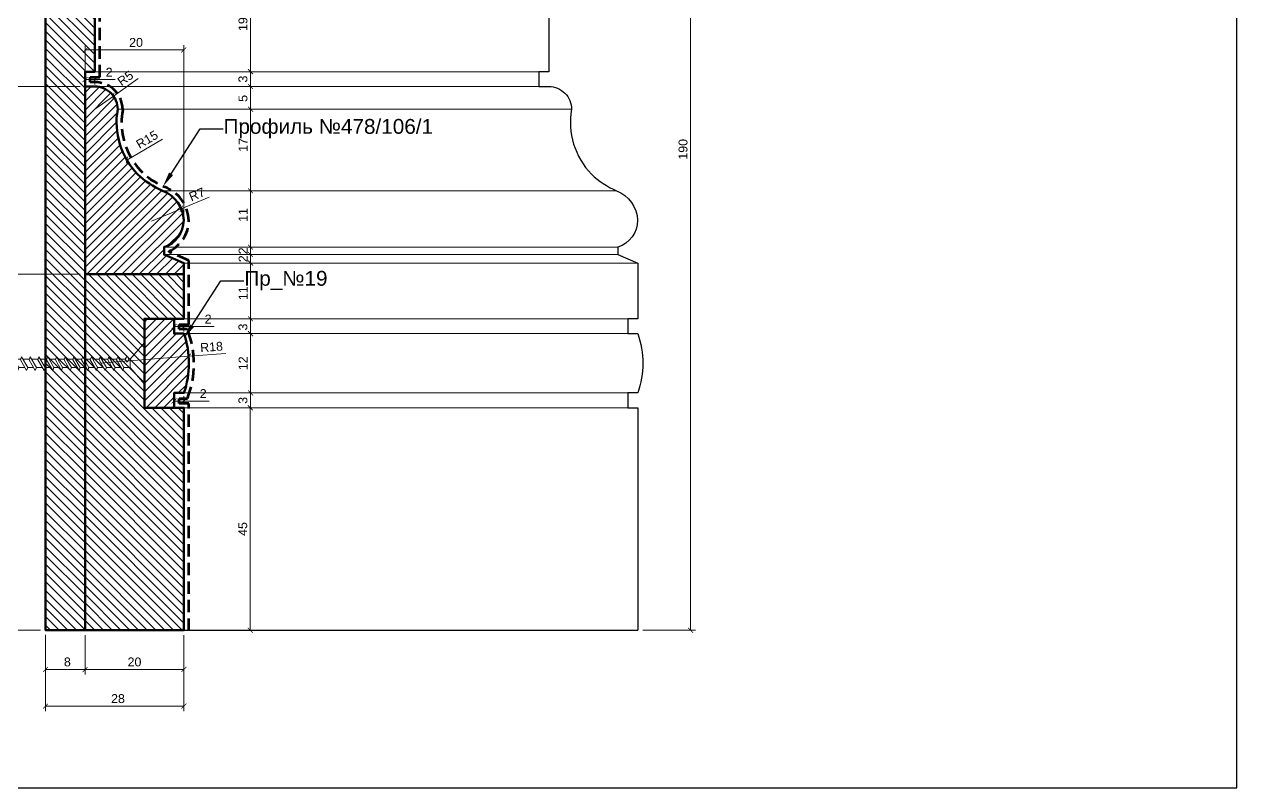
# Model space of a CAD drawing. Header units: inches. Extents: x 267 to 642, y 2785 to 3035.
# Drawn here: x 396.9 to 642.2, y 2785.3 to 2939.8 of the extents above; entities that cross this region are included whole.
import ezdxf
from ezdxf import colors
from ezdxf.entities.mleader import LeaderData, LeaderLine
from ezdxf.math import Vec2, Vec3

# ---------------------------------------------------------------- set-up
doc = ezdxf.new("R2010")
doc.units = ezdxf.units.IN
doc.header["$MEASUREMENT"] = 0
doc.linetypes.add('HIDDEN', pattern=[0.375, 0.25, -0.125])
doc.layers.add('Ferramenta', color=252, linetype='Continuous')
doc.layers.add('размеры в модели', color=7, linetype='Continuous')
doc.layers.add('Outside panel', color=7, linetype='Continuous', lineweight=18, true_color=0x7f5e57)
doc.layers.add('линия 15', color=7, linetype='Continuous', lineweight=15)
doc.layers.add('линия 50', color=1, linetype='Continuous', lineweight=140)
doc.styles.get("Standard").update_dxf_attribs({"font": 'arial.ttf'})
doc.dimstyles.new('M_1', dxfattribs={"dimtxt": 1.8, "dimasz": 1, "dimexe": 1, "dimexo": 1, "dimgap": 0.6, "dimtad": 1, "dimdec": 0, "dimdsep": 46, "dimtxsty": 'Standard', "dimblk": 'ARCHTICK', "dimcen": -5, "dimclrd": 7, "dimclre": 7, "dimclrt": 7, "dimadec": 0, "dimazin": 0, "dimtfac": 1, "dimtdec": 0, "dimtmove": 0, "dimatfit": 3, "dimfxl": 1, "dimtolj": 1, "dimtzin": 0, "dimlwd": 5, "dimlwe": 5, "dimarcsym": 0})

# ---------------------------------------------------------------- blocks, each defined once
blk = doc.blocks.new('_ArchTick')
at = {"color": 0, "linetype": 'ByBlock', "const_width": 0.15}
blk.add_lwpolyline([(-0.5, -0.5), (0.5, 0.5)], dxfattribs=at)
blk = doc.blocks.new('*D50')
at = {"layer": 'Defpoints', "color": 0, "ltscale": 1000, "transparency": 16777216}
for p in [(409.17, 2889.21), (394.46, 2817.21), (401.17, 2817.21)]:
    blk.add_point(p, dxfattribs=at)
at = {"layer": 'линия 15', "color": 7, "lineweight": 5, "ltscale": 1000, "transparency": 16777216}
for p, q in [((408.17, 2889.21), (393.46, 2889.21)), ((394.46, 2889.21), (394.46, 2817.21)), ((400.17, 2817.21), (393.46, 2817.21))]:
    blk.add_line(p, q, dxfattribs=at)
for p, rotation in [((394.46, 2889.21), 90), ((394.46, 2817.21), 270)]:
    blk.add_blockref('_ArchTick', p, dxfattribs=dict(at, rotation=rotation))
at = {"layer": 'линия 15', "color": 7, "ltscale": 1000, "transparency": 16777216, "insert": (392.96, 2853.21), "char_height": 1.8, "attachment_point": 5, "rotation": 90}
blk.add_mtext('\\A1;72', dxfattribs=at)
blk = doc.blocks.new('*D49')
at = {"layer": 'Defpoints', "color": 0, "ltscale": 1000, "transparency": 16777216}
for p in [(409.17, 2927.21), (394.46, 2889.21), (409.17, 2889.21)]:
    blk.add_point(p, dxfattribs=at)
at = {"layer": 'линия 15', "color": 7, "lineweight": 5, "ltscale": 1000, "transparency": 16777216}
for p, q in [((408.17, 2927.21), (393.46, 2927.21)), ((394.46, 2927.21), (394.46, 2889.21)), ((408.17, 2889.21), (393.46, 2889.21))]:
    blk.add_line(p, q, dxfattribs=at)
for p, rotation in [((394.46, 2927.21), 90), ((394.46, 2889.21), 270)]:
    blk.add_blockref('_ArchTick', p, dxfattribs=dict(at, rotation=rotation))
at = {"layer": 'линия 15', "color": 7, "ltscale": 1000, "transparency": 16777216, "insert": (392.94, 2908.05), "char_height": 1.8, "attachment_point": 5, "rotation": 90}
blk.add_mtext('\\A1;38', dxfattribs=at)
blk = doc.blocks.new('*D48')
at = {"layer": 'Defpoints', "color": 0, "ltscale": 1000, "transparency": 16777216}
for p in [(429.13, 2934.6), (409.21, 2927.21), (429.13, 2900.15)]:
    blk.add_point(p, dxfattribs=at)
at = {"layer": 'линия 15', "color": 7, "lineweight": 5, "ltscale": 1000, "transparency": 16777216}
for p, q in [((409.21, 2928.21), (409.21, 2935.6)), ((409.21, 2934.6), (429.13, 2934.6)), ((429.13, 2901.15), (429.13, 2935.6))]:
    blk.add_line(p, q, dxfattribs=at)
at = {"layer": 'линия 15', "color": 7, "lineweight": 5, "ltscale": 1000, "transparency": 16777216, "rotation": 180}
blk.add_blockref('_ArchTick', (409.21, 2934.6), dxfattribs=at)
at = {"layer": 'линия 15', "color": 7, "lineweight": 5, "ltscale": 1000, "transparency": 16777216}
blk.add_blockref('_ArchTick', (429.13, 2934.6), dxfattribs=at)
at = {"layer": 'линия 15', "color": 7, "ltscale": 1000, "transparency": 16777216, "insert": (419.49, 2936.12), "char_height": 1.8, "attachment_point": 5}
blk.add_mtext('\\A1;20', dxfattribs=at)
blk = doc.blocks.new('*D44')
at = {"color": 7, "lineweight": 5, "ltscale": 1000, "transparency": 16777216}
for p, q in [((497.08, 3007.21), (532.68, 3007.21)), ((531.68, 3007.21), (531.68, 2817.21)), ((521.99, 2817.21), (532.68, 2817.21))]:
    blk.add_line(p, q, dxfattribs=at)
at = {"layer": 'Defpoints', "color": 0, "ltscale": 1000, "transparency": 16777216}
for p in [(496.08, 3007.21), (520.99, 2817.21), (531.68, 2817.21)]:
    blk.add_point(p, dxfattribs=at)
at = {"color": 7, "lineweight": 5, "ltscale": 1000, "transparency": 16777216}
for p, rotation in [((531.68, 3007.21), 90), ((531.68, 2817.21), 270)]:
    blk.add_blockref('_ArchTick', p, dxfattribs=dict(at, rotation=rotation))
at = {"color": 7, "ltscale": 1000, "transparency": 16777216, "insert": (530.16, 2914.5), "char_height": 1.8, "attachment_point": 5, "rotation": 90}
blk.add_mtext('\\A1;190', dxfattribs=at)
blk = doc.blocks.new('*D43')
at = {"layer": 'Defpoints', "color": 0, "ltscale": 1000, "transparency": 16777216}
for p in [(428.64, 2902.46), (422.61, 2899.97)]:
    blk.add_point(p, dxfattribs=at)
at = {"layer": 'размеры в модели', "color": 7, "lineweight": 5, "ltscale": 1000, "transparency": 16777216}
for p in [(434.28, 2904.79), (422.61, 2899.97)]:
    blk.add_line(p, (428.64, 2902.46), dxfattribs=at)
at = {"layer": 'размеры в модели', "color": 7, "lineweight": 5, "ltscale": 1000, "transparency": 16777216, "rotation": 202.4298521260893}
blk.add_blockref('_ArchTick', (428.64, 2902.46), dxfattribs=at)
at = {"layer": 'размеры в модели', "color": 7, "ltscale": 1000, "transparency": 16777216, "insert": (431.81, 2905.39), "char_height": 1.8, "attachment_point": 5, "rotation": 22.4299}
blk.add_mtext('\\A1;R7', dxfattribs=at)
blk = doc.blocks.new('*D42')
at = {"layer": 'Defpoints', "color": 0, "ltscale": 1000, "transparency": 16777216}
for p in [(430.64, 2919.98), (417.64, 2912.31)]:
    blk.add_point(p, dxfattribs=at)
at = {"layer": 'размеры в модели', "color": 7, "lineweight": 5, "ltscale": 1000, "transparency": 16777216}
blk.add_line((424.86, 2916.57), (417.64, 2912.31), dxfattribs=at)
at = {"layer": 'размеры в модели', "color": 7, "lineweight": 5, "ltscale": 1000, "transparency": 16777216, "rotation": 210.5349058453475}
blk.add_blockref('_ArchTick', (417.64, 2912.31), dxfattribs=at)
at = {"layer": 'размеры в модели', "color": 7, "ltscale": 1000, "transparency": 16777216, "insert": (421.71, 2916.48), "char_height": 1.8, "attachment_point": 5, "rotation": 30.5349}
blk.add_mtext('\\A1;R15', dxfattribs=at)
blk = doc.blocks.new('*D41')
at = {"layer": 'Defpoints', "color": 0, "ltscale": 1000, "transparency": 16777216}
for p in [(414.91, 2925.28), (411.17, 2922.6)]:
    blk.add_point(p, dxfattribs=at)
at = {"layer": 'размеры в модели', "color": 7, "lineweight": 5, "ltscale": 1000, "transparency": 16777216}
for p in [(419.89, 2928.84), (411.17, 2922.6)]:
    blk.add_line(p, (414.91, 2925.28), dxfattribs=at)
at = {"layer": 'размеры в модели', "color": 7, "lineweight": 5, "ltscale": 1000, "transparency": 16777216, "rotation": 215.5927255870032}
blk.add_blockref('_ArchTick', (414.91, 2925.28), dxfattribs=at)
at = {"layer": 'размеры в модели', "color": 7, "ltscale": 1000, "transparency": 16777216, "insert": (417.33, 2928.88), "char_height": 1.8, "attachment_point": 5, "rotation": 35.5927}
blk.add_mtext('\\A1;R5', dxfattribs=at)
blk = doc.blocks.new('*D34')
at = {"layer": 'Defpoints', "color": 0, "ltscale": 1000, "transparency": 16777216}
for p in [(409.17, 2817.21), (429.18, 2817.21), (429.18, 2809.26)]:
    blk.add_point(p, dxfattribs=at)
at = {"layer": 'размеры в модели', "color": 7, "lineweight": 5, "ltscale": 1000, "transparency": 16777216}
for p, q in [((409.17, 2816.21), (409.17, 2808.26)), ((429.18, 2816.21), (429.18, 2808.26)), ((409.17, 2809.26), (429.18, 2809.26))]:
    blk.add_line(p, q, dxfattribs=at)
at = {"layer": 'размеры в модели', "color": 7, "lineweight": 5, "ltscale": 1000, "transparency": 16777216, "rotation": 180}
blk.add_blockref('_ArchTick', (409.17, 2809.26), dxfattribs=at)
at = {"layer": 'размеры в модели', "color": 7, "lineweight": 5, "ltscale": 1000, "transparency": 16777216}
blk.add_blockref('_ArchTick', (429.18, 2809.26), dxfattribs=at)
at = {"layer": 'размеры в модели', "color": 7, "ltscale": 1000, "transparency": 16777216, "insert": (419.17, 2810.78), "char_height": 1.8, "attachment_point": 5}
blk.add_mtext('\\A1;20', dxfattribs=at)
blk = doc.blocks.new('*D33')
at = {"layer": 'Defpoints', "color": 0, "ltscale": 1000, "transparency": 16777216}
for p in [(401.17, 2817.21), (409.17, 2817.21), (409.17, 2809.26)]:
    blk.add_point(p, dxfattribs=at)
at = {"layer": 'размеры в модели', "color": 7, "lineweight": 5, "ltscale": 1000, "transparency": 16777216}
for p, q in [((401.17, 2816.21), (401.17, 2808.26)), ((409.17, 2816.21), (409.17, 2808.26)), ((401.17, 2809.26), (409.17, 2809.26))]:
    blk.add_line(p, q, dxfattribs=at)
at = {"layer": 'размеры в модели', "color": 7, "lineweight": 5, "ltscale": 1000, "transparency": 16777216, "rotation": 180}
blk.add_blockref('_ArchTick', (401.17, 2809.26), dxfattribs=at)
at = {"layer": 'размеры в модели', "color": 7, "lineweight": 5, "ltscale": 1000, "transparency": 16777216}
blk.add_blockref('_ArchTick', (409.17, 2809.26), dxfattribs=at)
at = {"layer": 'размеры в модели', "color": 7, "ltscale": 1000, "transparency": 16777216, "insert": (405.59, 2810.78), "char_height": 1.8, "attachment_point": 5}
blk.add_mtext('\\A1;8', dxfattribs=at)
blk = doc.blocks.new('*D32')
at = {"layer": 'Defpoints', "color": 0, "ltscale": 1000, "transparency": 16777216}
for p in [(401.17, 2817.29), (429.17, 2817.21), (429.17, 2801.85)]:
    blk.add_point(p, dxfattribs=at)
at = {"layer": 'размеры в модели', "color": 7, "lineweight": 5, "ltscale": 1000, "transparency": 16777216}
for p, q in [((401.17, 2816.29), (401.17, 2800.85)), ((429.17, 2816.21), (429.17, 2800.85)), ((401.17, 2801.85), (429.17, 2801.85))]:
    blk.add_line(p, q, dxfattribs=at)
at = {"layer": 'размеры в модели', "color": 7, "lineweight": 5, "ltscale": 1000, "transparency": 16777216, "rotation": 180}
blk.add_blockref('_ArchTick', (401.17, 2801.85), dxfattribs=at)
at = {"layer": 'размеры в модели', "color": 7, "lineweight": 5, "ltscale": 1000, "transparency": 16777216}
blk.add_blockref('_ArchTick', (429.17, 2801.85), dxfattribs=at)
at = {"layer": 'размеры в модели', "color": 7, "ltscale": 1000, "transparency": 16777216, "insert": (415.83, 2803.36), "char_height": 1.8, "attachment_point": 5}
blk.add_mtext('\\A1;28', dxfattribs=at)
blk = doc.blocks.new('*D31')
at = {"layer": 'Defpoints', "color": 0, "ltscale": 1000, "transparency": 16777216}
for p in [(429.18, 2862.21), (429.18, 2817.21), (442.59, 2817.21)]:
    blk.add_point(p, dxfattribs=at)
at = {"layer": 'размеры в модели', "color": 7, "lineweight": 5, "ltscale": 1000, "transparency": 16777216}
for p, q in [((430.18, 2862.21), (443.59, 2862.21)), ((442.59, 2862.21), (442.59, 2817.21)), ((430.18, 2817.21), (443.59, 2817.21))]:
    blk.add_line(p, q, dxfattribs=at)
for p, rotation in [((442.59, 2862.21), 90), ((442.59, 2817.21), 270)]:
    blk.add_blockref('_ArchTick', p, dxfattribs=dict(at, rotation=rotation))
at = {"layer": 'размеры в модели', "color": 7, "ltscale": 1000, "transparency": 16777216, "insert": (441.08, 2837.68), "char_height": 1.8, "attachment_point": 5, "rotation": 90}
blk.add_mtext('\\A1;45', dxfattribs=at)
blk = doc.blocks.new('*D30')
at = {"layer": 'Defpoints', "color": 0, "ltscale": 1000, "transparency": 16777216}
for p in [(429.16, 2865.21), (429.18, 2862.21), (442.64, 2862.21)]:
    blk.add_point(p, dxfattribs=at)
at = {"layer": 'размеры в модели', "color": 7, "lineweight": 5, "ltscale": 1000, "transparency": 16777216}
for p, q in [((430.16, 2865.21), (443.64, 2865.21)), ((442.64, 2865.21), (442.64, 2862.21)), ((430.18, 2862.21), (443.64, 2862.21))]:
    blk.add_line(p, q, dxfattribs=at)
for p, rotation in [((442.64, 2865.21), 90), ((442.64, 2862.21), 270)]:
    blk.add_blockref('_ArchTick', p, dxfattribs=dict(at, rotation=rotation))
at = {"layer": 'размеры в модели', "color": 7, "ltscale": 1000, "transparency": 16777216, "insert": (441.12, 2863.71), "char_height": 1.8, "attachment_point": 5, "rotation": 90}
blk.add_mtext('\\A1;3', dxfattribs=at)
blk = doc.blocks.new('*D29')
at = {"layer": 'Defpoints', "color": 0, "ltscale": 1000, "transparency": 16777216}
for p in [(429.16, 2877.21), (429.16, 2865.21), (442.64, 2865.21)]:
    blk.add_point(p, dxfattribs=at)
at = {"layer": 'размеры в модели', "color": 7, "lineweight": 5, "ltscale": 1000, "transparency": 16777216}
for p, q in [((430.16, 2877.21), (443.64, 2877.21)), ((442.64, 2877.21), (442.64, 2865.21)), ((430.16, 2865.21), (443.64, 2865.21))]:
    blk.add_line(p, q, dxfattribs=at)
for p, rotation in [((442.64, 2877.21), 90), ((442.64, 2865.21), 270)]:
    blk.add_blockref('_ArchTick', p, dxfattribs=dict(at, rotation=rotation))
at = {"layer": 'размеры в модели', "color": 7, "ltscale": 1000, "transparency": 16777216, "insert": (441.14, 2871.21), "char_height": 1.8, "attachment_point": 5, "rotation": 90}
blk.add_mtext('\\A1;12', dxfattribs=at)
blk = doc.blocks.new('*D28')
at = {"layer": 'Defpoints', "color": 0, "ltscale": 1000, "transparency": 16777216}
for p in [(429.16, 2880.21), (429.16, 2877.21), (442.64, 2877.21)]:
    blk.add_point(p, dxfattribs=at)
at = {"layer": 'размеры в модели', "color": 7, "lineweight": 5, "ltscale": 1000, "transparency": 16777216}
for p, q in [((430.16, 2880.21), (443.64, 2880.21)), ((442.64, 2880.21), (442.64, 2877.21)), ((430.16, 2877.21), (443.64, 2877.21))]:
    blk.add_line(p, q, dxfattribs=at)
for p, rotation in [((442.64, 2880.21), 90), ((442.64, 2877.21), 270)]:
    blk.add_blockref('_ArchTick', p, dxfattribs=dict(at, rotation=rotation))
at = {"layer": 'размеры в модели', "color": 7, "ltscale": 1000, "transparency": 16777216, "insert": (441.12, 2878.54), "char_height": 1.8, "attachment_point": 5, "rotation": 90}
blk.add_mtext('\\A1;3', dxfattribs=at)
blk = doc.blocks.new('*D27')
at = {"layer": 'Defpoints', "color": 0, "ltscale": 1000, "transparency": 16777216}
for p in [(411.95, 2871.26), (430.14, 2872.64)]:
    blk.add_point(p, dxfattribs=at)
at = {"layer": 'размеры в модели', "color": 7, "lineweight": 5, "ltscale": 1000, "transparency": 16777216}
for p in [(437.62, 2873.21), (411.95, 2871.26)]:
    blk.add_line(p, (430.14, 2872.64), dxfattribs=at)
at = {"layer": 'размеры в модели', "color": 7, "lineweight": 5, "ltscale": 1000, "transparency": 16777216, "rotation": 184.3472440717454}
blk.add_blockref('_ArchTick', (430.14, 2872.64), dxfattribs=at)
at = {"layer": 'размеры в модели', "color": 7, "ltscale": 1000, "transparency": 16777216, "insert": (434.76, 2874.52), "char_height": 1.8, "attachment_point": 5, "rotation": 4.3472}
blk.add_mtext('\\A1;R18', dxfattribs=at)
blk = doc.blocks.new('*D26')
at = {"layer": 'Defpoints', "color": 0, "ltscale": 1000, "transparency": 16777216}
for p in [(429.18, 2863.58), (427.18, 2862.26), (429.18, 2862.26)]:
    blk.add_point(p, dxfattribs=at)
at = {"layer": 'размеры в модели', "color": 7, "lineweight": 5, "ltscale": 1000, "transparency": 16777216}
for p, q in [((427.18, 2863.26), (427.18, 2864.58)), ((427.18, 2863.58), (429.18, 2863.58)), ((429.18, 2863.26), (429.18, 2864.58)), ((429.18, 2863.58), (434.27, 2863.58))]:
    blk.add_line(p, q, dxfattribs=at)
at = {"layer": 'размеры в модели', "color": 7, "lineweight": 5, "ltscale": 1000, "transparency": 16777216, "rotation": 180}
blk.add_blockref('_ArchTick', (427.18, 2863.58), dxfattribs=at)
at = {"layer": 'размеры в модели', "color": 7, "lineweight": 5, "ltscale": 1000, "transparency": 16777216}
blk.add_blockref('_ArchTick', (429.18, 2863.58), dxfattribs=at)
at = {"layer": 'размеры в модели', "color": 7, "ltscale": 1000, "transparency": 16777216, "insert": (433.07, 2865.08), "char_height": 1.8, "attachment_point": 5}
blk.add_mtext('\\A1;2', dxfattribs=at)
blk = doc.blocks.new('*D25')
at = {"layer": 'Defpoints', "color": 0, "ltscale": 1000, "transparency": 16777216}
for p in [(427.18, 2880.26), (429.18, 2880.26), (429.18, 2878.65)]:
    blk.add_point(p, dxfattribs=at)
at = {"layer": 'размеры в модели', "color": 7, "lineweight": 5, "ltscale": 1000, "transparency": 16777216}
for p, q in [((427.18, 2879.26), (427.18, 2877.65)), ((427.18, 2878.65), (429.18, 2878.65)), ((429.18, 2879.26), (429.18, 2877.65)), ((429.18, 2878.65), (435.27, 2878.65))]:
    blk.add_line(p, q, dxfattribs=at)
at = {"layer": 'размеры в модели', "color": 7, "lineweight": 5, "ltscale": 1000, "transparency": 16777216, "rotation": 180}
blk.add_blockref('_ArchTick', (427.18, 2878.65), dxfattribs=at)
at = {"layer": 'размеры в модели', "color": 7, "lineweight": 5, "ltscale": 1000, "transparency": 16777216}
blk.add_blockref('_ArchTick', (429.18, 2878.65), dxfattribs=at)
at = {"layer": 'размеры в модели', "color": 7, "ltscale": 1000, "transparency": 16777216, "insert": (434.07, 2880.16), "char_height": 1.8, "attachment_point": 5}
blk.add_mtext('\\A1;2', dxfattribs=at)
blk = doc.blocks.new('*D24')
at = {"layer": 'Defpoints', "color": 0, "ltscale": 1000, "transparency": 16777216}
for p in [(429.17, 2891.5), (429.17, 2880.21), (442.64, 2880.21)]:
    blk.add_point(p, dxfattribs=at)
at = {"layer": 'размеры в модели', "color": 7, "lineweight": 5, "ltscale": 1000, "transparency": 16777216}
for p, q in [((430.17, 2891.5), (443.64, 2891.5)), ((442.64, 2891.5), (442.64, 2880.21)), ((430.17, 2880.21), (443.64, 2880.21))]:
    blk.add_line(p, q, dxfattribs=at)
for p, rotation in [((442.64, 2891.5), 90), ((442.64, 2880.21), 270)]:
    blk.add_blockref('_ArchTick', p, dxfattribs=dict(at, rotation=rotation))
at = {"layer": 'размеры в модели', "color": 7, "ltscale": 1000, "transparency": 16777216, "insert": (441.14, 2885.4), "char_height": 1.8, "attachment_point": 5, "rotation": 90}
blk.add_mtext('\\A1;11', dxfattribs=at)
blk = doc.blocks.new('*D23')
at = {"layer": 'Defpoints', "color": 0, "ltscale": 1000, "transparency": 16777216}
for p in [(425.17, 2893.21), (429.17, 2891.5), (442.64, 2891.5)]:
    blk.add_point(p, dxfattribs=at)
at = {"layer": 'размеры в модели', "color": 7, "lineweight": 5, "ltscale": 1000, "transparency": 16777216}
for p, q in [((426.17, 2893.21), (443.64, 2893.21)), ((442.64, 2893.21), (442.64, 2891.5)), ((430.17, 2891.5), (443.64, 2891.5))]:
    blk.add_line(p, q, dxfattribs=at)
for p, rotation in [((442.64, 2893.21), 90), ((442.64, 2891.5), 270)]:
    blk.add_blockref('_ArchTick', p, dxfattribs=dict(at, rotation=rotation))
at = {"layer": 'размеры в модели', "color": 7, "ltscale": 1000, "transparency": 16777216, "insert": (441.14, 2892.36), "char_height": 1.8, "attachment_point": 5, "rotation": 90}
blk.add_mtext('\\A1;2', dxfattribs=at)
blk = doc.blocks.new('*D22')
at = {"layer": 'Defpoints', "color": 0, "ltscale": 1000, "transparency": 16777216}
for p in [(425.17, 2894.71), (425.17, 2893.21), (442.64, 2893.21)]:
    blk.add_point(p, dxfattribs=at)
at = {"layer": 'размеры в модели', "color": 7, "lineweight": 5, "ltscale": 1000, "transparency": 16777216}
for p, q in [((426.17, 2894.71), (443.64, 2894.71)), ((426.17, 2893.21), (443.64, 2893.21)), ((442.64, 2894.71), (442.64, 2893.21))]:
    blk.add_line(p, q, dxfattribs=at)
for p, rotation in [((442.64, 2894.71), 90), ((442.64, 2893.21), 270)]:
    blk.add_blockref('_ArchTick', p, dxfattribs=dict(at, rotation=rotation))
at = {"layer": 'размеры в модели', "color": 7, "ltscale": 1000, "transparency": 16777216, "insert": (441.14, 2893.96), "char_height": 1.8, "attachment_point": 5, "rotation": 90}
blk.add_mtext('\\A1;2', dxfattribs=at)
blk = doc.blocks.new('*D21')
at = {"layer": 'Defpoints', "color": 0, "ltscale": 1000, "transparency": 16777216}
for p in [(424.86, 2906.09), (425.17, 2894.71), (442.64, 2894.71)]:
    blk.add_point(p, dxfattribs=at)
at = {"layer": 'размеры в модели', "color": 7, "lineweight": 5, "ltscale": 1000, "transparency": 16777216}
for p, q in [((425.86, 2906.09), (443.64, 2906.09)), ((442.64, 2906.09), (442.64, 2894.71)), ((426.17, 2894.71), (443.64, 2894.71))]:
    blk.add_line(p, q, dxfattribs=at)
for p, rotation in [((442.64, 2906.09), 90), ((442.64, 2894.71), 270)]:
    blk.add_blockref('_ArchTick', p, dxfattribs=dict(at, rotation=rotation))
at = {"layer": 'размеры в модели', "color": 7, "ltscale": 1000, "transparency": 16777216, "insert": (441.14, 2901.21), "char_height": 1.8, "attachment_point": 5, "rotation": 90}
blk.add_mtext('\\A1;11', dxfattribs=at)
blk = doc.blocks.new('*D20')
at = {"layer": 'Defpoints', "color": 0, "ltscale": 1000, "transparency": 16777216}
for p in [(415.77, 2922.6), (442.64, 2922.6), (424.86, 2906.09)]:
    blk.add_point(p, dxfattribs=at)
at = {"layer": 'размеры в модели', "color": 7, "lineweight": 5, "ltscale": 1000, "transparency": 16777216}
for p, q in [((416.77, 2922.6), (443.64, 2922.6)), ((442.64, 2906.09), (442.64, 2922.6)), ((425.86, 2906.09), (443.64, 2906.09))]:
    blk.add_line(p, q, dxfattribs=at)
for p, rotation in [((442.64, 2922.6), 90), ((442.64, 2906.09), 270)]:
    blk.add_blockref('_ArchTick', p, dxfattribs=dict(at, rotation=rotation))
at = {"layer": 'размеры в модели', "color": 7, "ltscale": 1000, "transparency": 16777216, "insert": (441.14, 2915.39), "char_height": 1.8, "attachment_point": 5, "rotation": 90}
blk.add_mtext('\\A1;17', dxfattribs=at)
blk = doc.blocks.new('*D19')
at = {"layer": 'Defpoints', "color": 0, "ltscale": 1000, "transparency": 16777216}
for p in [(409.21, 2927.21), (415.77, 2922.6), (442.64, 2922.6)]:
    blk.add_point(p, dxfattribs=at)
at = {"layer": 'размеры в модели', "color": 7, "lineweight": 5, "ltscale": 1000, "transparency": 16777216}
for p, q in [((410.21, 2927.21), (443.64, 2927.21)), ((442.64, 2927.21), (442.64, 2922.6)), ((416.77, 2922.6), (443.64, 2922.6))]:
    blk.add_line(p, q, dxfattribs=at)
for p, rotation in [((442.64, 2927.21), 90), ((442.64, 2922.6), 270)]:
    blk.add_blockref('_ArchTick', p, dxfattribs=dict(at, rotation=rotation))
at = {"layer": 'размеры в модели', "color": 7, "ltscale": 1000, "transparency": 16777216, "insert": (441.13, 2924.81), "char_height": 1.8, "attachment_point": 5, "rotation": 90}
blk.add_mtext('\\A1;5', dxfattribs=at)
blk = doc.blocks.new('*D18')
at = {"layer": 'Defpoints', "color": 0, "ltscale": 1000, "transparency": 16777216}
for p in [(411.17, 2930.21), (409.17, 2927.21), (442.64, 2927.21)]:
    blk.add_point(p, dxfattribs=at)
at = {"layer": 'размеры в модели', "color": 7, "lineweight": 5, "ltscale": 1000, "transparency": 16777216}
for p, q in [((412.17, 2930.21), (443.64, 2930.21)), ((442.64, 2930.21), (442.64, 2927.21)), ((410.17, 2927.21), (443.64, 2927.21))]:
    blk.add_line(p, q, dxfattribs=at)
for p, rotation in [((442.64, 2930.21), 90), ((442.64, 2927.21), 270)]:
    blk.add_blockref('_ArchTick', p, dxfattribs=dict(at, rotation=rotation))
at = {"layer": 'размеры в модели', "color": 7, "ltscale": 1000, "transparency": 16777216, "insert": (441.12, 2928.71), "char_height": 1.8, "attachment_point": 5, "rotation": 90}
blk.add_mtext('\\A1;3', dxfattribs=at)
blk = doc.blocks.new('*D17')
at = {"layer": 'Defpoints', "color": 0, "ltscale": 1000, "transparency": 16777216}
for p in [(411.17, 2948.85), (411.17, 2930.21), (442.64, 2930.21)]:
    blk.add_point(p, dxfattribs=at)
at = {"layer": 'размеры в модели', "color": 7, "lineweight": 5, "ltscale": 1000, "transparency": 16777216}
for p, q in [((412.17, 2948.85), (443.64, 2948.85)), ((442.64, 2948.85), (442.64, 2930.21)), ((412.17, 2930.21), (443.64, 2930.21))]:
    blk.add_line(p, q, dxfattribs=at)
for p, rotation in [((442.64, 2948.85), 90), ((442.64, 2930.21), 270)]:
    blk.add_blockref('_ArchTick', p, dxfattribs=dict(at, rotation=rotation))
at = {"layer": 'размеры в модели', "color": 7, "ltscale": 1000, "transparency": 16777216, "insert": (441.13, 2939.83), "char_height": 1.8, "attachment_point": 5, "rotation": 90}
blk.add_mtext('\\A1;19', dxfattribs=at)
blk = doc.blocks.new('*D16')
at = {"layer": 'Defpoints', "color": 0, "ltscale": 1000, "transparency": 16777216}
for p in [(409.17, 2930.21), (411.17, 2930.21), (411.17, 2928.6)]:
    blk.add_point(p, dxfattribs=at)
at = {"layer": 'размеры в модели', "color": 7, "lineweight": 5, "ltscale": 1000, "transparency": 16777216}
for p, q in [((409.17, 2929.21), (409.17, 2927.6)), ((411.17, 2929.21), (411.17, 2927.6)), ((409.17, 2928.6), (411.17, 2928.6)), ((411.17, 2928.6), (415.23, 2928.6))]:
    blk.add_line(p, q, dxfattribs=at)
at = {"layer": 'размеры в модели', "color": 7, "lineweight": 5, "ltscale": 1000, "transparency": 16777216, "rotation": 180}
blk.add_blockref('_ArchTick', (409.17, 2928.6), dxfattribs=at)
at = {"layer": 'размеры в модели', "color": 7, "lineweight": 5, "ltscale": 1000, "transparency": 16777216}
blk.add_blockref('_ArchTick', (411.17, 2928.6), dxfattribs=at)
at = {"layer": 'размеры в модели', "color": 7, "ltscale": 1000, "transparency": 16777216, "insert": (414.04, 2930.1), "char_height": 1.8, "attachment_point": 5}
blk.add_mtext('\\A1;2', dxfattribs=at)
blk = doc.blocks.new('*D3')
at = {"layer": 'Defpoints', "color": 0, "ltscale": 1000, "transparency": 16777216}
for p in [(401.17, 3007.21), (389.12, 2817.21), (401.17, 2817.21)]:
    blk.add_point(p, dxfattribs=at)
at = {"layer": 'размеры в модели', "color": 7, "lineweight": 5, "ltscale": 1000, "transparency": 16777216}
for p, q in [((400.17, 3007.21), (388.12, 3007.21)), ((389.12, 3007.21), (389.12, 2817.21)), ((400.17, 2817.21), (388.12, 2817.21))]:
    blk.add_line(p, q, dxfattribs=at)
for p, rotation in [((389.12, 3007.21), 90), ((389.12, 2817.21), 270)]:
    blk.add_blockref('_ArchTick', p, dxfattribs=dict(at, rotation=rotation))
at = {"layer": 'размеры в модели', "color": 7, "ltscale": 1000, "transparency": 16777216, "insert": (387.6, 2914.58), "char_height": 1.8, "attachment_point": 5, "rotation": 90}
blk.add_mtext('\\A1;190', dxfattribs=at)
blk = doc.blocks.new('A$C62A60D15')
at = {"layer": 'Ferramenta', "color": 7, "lineweight": 5, "ltscale": 0.005}
for p, q in [((0, 0.696), (0.473, 0.139)), ((0, -0.696), (0, 0.696)), ((0.473, 0.139), (0.686, 0.139)), ((0.473, -0.139), (0.473, 0.139)), ((0.723, 0.241), (0.686, 0.139)), ((0.723, 0.241), (0.686, 0.139)), ((0.892, -0.219), (0.686, 0.139)), ((0.93, -0.117), (0.723, 0.241)), ((0.782, 0.139), (0.978, 0.139)), ((1.016, 0.24), (0.978, 0.139)), ((1.016, 0.24), (0.978, 0.139)), ((1.184, -0.219), (0.978, 0.139)), ((1.222, -0.117), (1.016, 0.24)), ((1.074, 0.138), (1.27, 0.138)), ((1.308, 0.24), (1.27, 0.138)), ((1.476, -0.219), (1.27, 0.138)), ((1.308, 0.24), (1.279, 0.163)), ((1.514, -0.118), (1.308, 0.24)), ((1.367, 0.138), (1.562, 0.138)), ((1.6, 0.24), (1.562, 0.138)), ((1.6, 0.24), (1.562, 0.138)), ((1.769, -0.22), (1.562, 0.138)), ((1.806, -0.118), (1.6, 0.24)), ((1.659, 0.138), (1.855, 0.138)), ((1.892, 0.24), (1.855, 0.138)), ((1.892, 0.24), (1.855, 0.138)), ((2.061, -0.22), (1.855, 0.138)), ((2.098, -0.118), (1.892, 0.24)), ((1.951, 0.138), (2.147, 0.138)), ((2.184, 0.24), (2.147, 0.138)), ((2.184, 0.24), (2.147, 0.138)), ((2.353, -0.22), (2.147, 0.138)), ((2.391, -0.118), (2.184, 0.24)), ((2.243, 0.138), (2.439, 0.138)), ((2.477, 0.239), (2.439, 0.138)), ((2.477, 0.239), (2.439, 0.138)), ((2.645, -0.22), (2.439, 0.138)), ((2.683, -0.118), (2.477, 0.239)), ((2.535, 0.138), (2.731, 0.137)), ((2.769, 0.239), (2.731, 0.137)), ((2.769, 0.239), (2.731, 0.137)), ((2.937, -0.22), (2.731, 0.137)), ((2.975, -0.119), (2.769, 0.239)), ((2.827, 0.137), (3.023, 0.137)), ((3.061, 0.239), (3.023, 0.137)), ((3.061, 0.239), (3.023, 0.137)), ((3.23, -0.221), (3.023, 0.137)), ((3.267, -0.119), (3.061, 0.239)), ((3.12, 0.137), (3.315, 0.137)), ((3.353, 0.239), (3.315, 0.137)), ((3.353, 0.239), (3.315, 0.137)), ((3.522, -0.221), (3.315, 0.137)), ((3.559, -0.119), (3.353, 0.239)), ((3.412, 0.137), (3.608, 0.137)), ((3.645, 0.239), (3.608, 0.137)), ((3.645, 0.239), (3.608, 0.137)), ((3.814, -0.221), (3.608, 0.137)), ((3.852, -0.119), (3.645, 0.239)), ((3.704, 0.137), (3.9, 0.137)), ((3.937, 0.238), (3.9, 0.137)), ((3.937, 0.238), (3.9, 0.137)), ((4.106, -0.221), (3.9, 0.137)), ((4.144, -0.119), (3.937, 0.238)), ((3.996, 0.137), (4.192, 0.136)), ((4.23, 0.238), (4.192, 0.136)), ((4.23, 0.238), (4.192, 0.136)), ((4.398, -0.221), (4.192, 0.136)), ((4.436, -0.119), (4.23, 0.238)), ((4.288, 0.136), (4.485, 0.136)), ((4.523, 0.238), (4.485, 0.136)), ((4.523, 0.238), (4.485, 0.136)), ((4.692, -0.222), (4.485, 0.136)), ((4.729, -0.12), (4.523, 0.238)), ((4.582, 0.136), (4.777, 0.136)), ((4.582, 0.136), (4.777, 0.136)), ((4.815, 0.238), (4.777, 0.136)), ((4.815, 0.238), (4.777, 0.136)), ((4.984, -0.222), (4.777, 0.136)), ((5.021, -0.12), (4.815, 0.238)), ((4.874, 0.136), (5.07, 0.136)), ((4.874, 0.136), (5.07, 0.136)), ((5.107, 0.238), (5.07, 0.136)), ((5.107, 0.238), (5.07, 0.136)), ((5.276, -0.222), (5.07, 0.136)), ((5.314, -0.12), (5.107, 0.238)), ((5.166, 0.136), (5.362, 0.136)), ((5.166, 0.136), (5.362, 0.136)), ((5.4, 0.238), (5.362, 0.136)), ((5.4, 0.238), (5.362, 0.136)), ((5.568, -0.222), (5.362, 0.136)), ((5.606, -0.12), (5.4, 0.238)), ((5.458, 0.136), (5.654, 0.136)), ((5.458, 0.136), (5.654, 0.136)), ((5.692, 0.237), (5.654, 0.136)), ((5.692, 0.237), (5.654, 0.136)), ((5.86, -0.222), (5.654, 0.136)), ((5.898, -0.12), (5.692, 0.237)), ((5.75, 0.135), (5.946, 0.135)), ((5.75, 0.135), (5.946, 0.135)), ((5.984, 0.237), (5.946, 0.135)), ((5.984, 0.237), (5.946, 0.135)), ((6.152, -0.222), (5.946, 0.135)), ((6.19, -0.121), (5.984, 0.237)), ((6.043, 0.135), (6.238, 0.135)), ((6.043, 0.135), (6.238, 0.135)), ((6.238, 0.135), (6.372, 0.135)), ((6.789, -0.004), (6.372, 0.135)), ((0, -0.696), (0.473, -0.139)), ((0.473, -0.139), (0.519, -0.139)), ((0.642, -0.14), (0.846, -0.14)), ((0.93, -0.117), (0.892, -0.219)), ((0.921, -0.14), (1.138, -0.14)), ((1.222, -0.117), (1.184, -0.219)), ((1.214, -0.14), (1.431, -0.14)), ((1.514, -0.118), (1.476, -0.219)), ((1.506, -0.14), (1.723, -0.14)), ((1.806, -0.118), (1.769, -0.22)), ((1.798, -0.14), (2.015, -0.14)), ((2.098, -0.118), (2.061, -0.22)), ((2.09, -0.14), (2.307, -0.141)), ((2.391, -0.118), (2.353, -0.22)), ((2.382, -0.141), (2.599, -0.141)), ((2.683, -0.118), (2.645, -0.22)), ((2.675, -0.141), (2.892, -0.141)), ((2.975, -0.119), (2.937, -0.22)), ((2.967, -0.141), (3.184, -0.141)), ((3.267, -0.119), (3.23, -0.221)), ((3.259, -0.141), (3.476, -0.141)), ((3.559, -0.119), (3.522, -0.221)), ((3.551, -0.141), (3.768, -0.142)), ((3.852, -0.119), (3.814, -0.221)), ((3.843, -0.142), (4.06, -0.142)), ((4.144, -0.119), (4.106, -0.221)), ((4.135, -0.142), (4.352, -0.142)), ((4.436, -0.119), (4.398, -0.221)), ((4.428, -0.142), (4.646, -0.142)), ((4.429, -0.142), (4.646, -0.142)), ((4.729, -0.12), (4.692, -0.222)), ((4.721, -0.142), (4.938, -0.142)), ((4.721, -0.142), (4.938, -0.142)), ((5.021, -0.12), (4.984, -0.222)), ((5.013, -0.142), (5.23, -0.142)), ((5.013, -0.142), (5.23, -0.142)), ((5.314, -0.12), (5.276, -0.222)), ((5.305, -0.142), (5.522, -0.143)), ((5.305, -0.142), (5.522, -0.143)), ((5.606, -0.12), (5.568, -0.222)), ((5.597, -0.143), (5.815, -0.143)), ((5.597, -0.143), (5.815, -0.143)), ((5.898, -0.12), (5.86, -0.222)), ((5.89, -0.143), (6.107, -0.143)), ((5.89, -0.143), (6.107, -0.143)), ((6.19, -0.121), (6.152, -0.222)), ((6.182, -0.143), (6.372, -0.143)), ((6.372, -0.143), (6.789, -0.004))]:
    blk.add_line(p, q, dxfattribs=at)
blk.add_lwpolyline([(0.58, -0.243), (0.642, -0.14), (0.58, -0.036), (0.519, -0.139)], close=True, dxfattribs=at)
for p in [(0.686, 0.139), (0.978, 0.139), (1.27, 0.138), (1.562, 0.138), (1.855, 0.138), (2.147, 0.138), (2.439, 0.138), (2.731, 0.137), (3.023, 0.137), (3.315, 0.137), (3.608, 0.137), (3.9, 0.137), (4.192, 0.136), (4.485, 0.136), (4.777, 0.136), (5.07, 0.136), (5.362, 0.136), (5.654, 0.136), (5.946, 0.135)]:
    blk.add_point(p, dxfattribs=at)

msp = doc.modelspace()

# ---------------------------------------------------------------- hatches: boundary and pattern name
at = {"layer": 'Outside panel', "ltscale": 1000}
h = msp.add_hatch(dxfattribs=at)
h.set_pattern_fill('ANSI31', color=5, scale=10, angle=90)
h.set_pattern_definition([(135, (-309846.9303, 94962.7467), (-0.8838834765, -0.8838834765), [])])
edge = h.paths.add_edge_path()
edge.add_arc((411.17, 3002.21), 5, 180, 270, ccw=False)
edge.add_line((406.17, 3002.21), (406.17, 3005.21))
edge.add_arc((404.17, 3005.21), 2, 0, 90)
edge.add_line((404.17, 3007.21), (401.17, 3007.21))
edge.add_line((401.17, 3007.21), (401.17, 2817.21))
edge.add_line((401.17, 2817.21), (409.17, 2817.21))
edge.add_line((409.17, 2817.21), (409.17, 2930.21))
edge.add_line((409.17, 2930.21), (411.17, 2930.21))
edge.add_line((411.17, 2930.21), (411.17, 2997.21))
h = msp.add_hatch(dxfattribs=at)
h.set_pattern_fill('ANSI31', color=256, scale=10)
h.set_pattern_definition([(45, (-309591.6441, 94957.8075), (-0.8838834765, 0.8838834765), [])])
h.paths.add_polyline_path([(415.77, 2922.6, 0.414214), (411.17, 2927.21), (409.17, 2927.21), (409.17, 2889.21), (429.17, 2889.21), (429.17, 2891.5), (425.17, 2893.21), (425.17, 2894.71, 0.321124), (429.13, 2900.15, 0.306901), (424.86, 2906.09, -0.086659), (419.8, 2909.47, -0.24061)])
h = msp.add_hatch(dxfattribs=at)
h.set_pattern_fill('ANSI31', color=5, scale=10, angle=90)
h.set_pattern_definition([(135, (-310059.0248, 93737.7927), (-0.8838834765, -0.8838834765), [])])
h.paths.add_polyline_path([(421.17, 2880.21), (429.17, 2880.21), (429.17, 2889.21), (409.17, 2889.21), (409.17, 2817.24), (429.17, 2817.21), (429.17, 2862.21), (421.17, 2862.21)])
h = msp.add_hatch(dxfattribs=at)
h.set_pattern_fill('ANSI31', color=256, scale=10)
h.set_pattern_definition([(45, (-311411.2825, 94064.3795), (-0.8838834765, 0.8838834765), [])])
edge = h.paths.add_edge_path()
edge.add_line((421.17, 2880.21), (421.17, 2862.21))
edge.add_line((421.17, 2862.21), (427.17, 2862.21))
edge.add_line((427.17, 2862.21), (427.17, 2865.21))
edge.add_line((427.17, 2865.21), (429.17, 2865.21))
edge.add_arc((411.94, 2871.21), 18.24, 340.7983, 379.2017)
edge.add_line((429.17, 2877.21), (427.17, 2877.21))
edge.add_line((427.17, 2877.21), (427.17, 2880.21))
edge.add_line((427.17, 2880.21), (421.17, 2880.21))

# ---------------------------------------------------------------- linework, layer by layer
at = {"color": 7, "lineweight": 15, "ltscale": 1000}
for p, q in [((411.17, 2930.21), (502.99, 2930.21)), ((409.17, 2927.21), (502.99, 2927.21)), ((415.77, 2922.6), (507.59, 2922.6)), ((424.86, 2906.09), (516.68, 2906.09)), ((425.17, 2894.71), (516.99, 2894.71)), ((425.17, 2893.21), (516.99, 2893.21)), ((429.17, 2891.5), (520.99, 2891.5)), ((429.17, 2880.21), (520.99, 2880.21)), ((429.17, 2877.21), (520.99, 2877.21)), ((429.17, 2865.21), (520.99, 2865.21)), ((429.17, 2862.21), (520.99, 2862.21))]:
    msp.add_line(p, q, dxfattribs=at)
at = {"color": 7}
msp.add_line((429.17, 2817.21), (520.99, 2817.21), dxfattribs=at)
at = {"color": 6, "ltscale": 1000}
msp.add_lwpolyline([(267.18, 2785.34), (642.18, 2785.34), (642.18, 3035.34), (267.18, 3035.34)], close=True, dxfattribs=at)
at = {"lineweight": 50}
for points in [[(411.17, 2997.21, -0.414214), (406.17, 3002.21), (406.17, 3005.21, 0.414214), (404.17, 3007.21), (401.17, 3007.21), (401.17, 2817.21), (409.17, 2817.21), (409.17, 2930.21), (411.17, 2930.21), (411.17, 2997.21)], [(429.17, 2889.21), (429.17, 2891.5), (425.17, 2893.21), (425.17, 2894.71, 0.321124), (429.13, 2900.15, 0.306901), (424.86, 2906.09, -0.086659), (419.8, 2909.47, -0.24061), (415.77, 2922.6, 0.414214), (411.17, 2927.21), (409.17, 2927.21), (409.17, 2889.21), (429.17, 2889.21)]]:
    msp.add_lwpolyline(points, format="xyb", dxfattribs=at)
at = {"color": 7}
msp.add_lwpolyline([(502.99, 2948.85), (502.99, 2930.21), (500.98, 2930.21), (500.98, 2927.21), (502.99, 2927.21, -0.414214), (507.59, 2922.6, 0.24061), (511.62, 2909.47, 0.086659), (516.68, 2906.09, -0.306901), (520.95, 2900.15, -0.321124), (516.99, 2894.71), (516.99, 2893.21), (520.99, 2891.5), (520.99, 2880.21), (518.99, 2880.21), (518.99, 2877.21), (520.99, 2877.21, -0.169153), (520.99, 2865.21), (518.99, 2865.21), (518.99, 2862.21), (520.99, 2862.21), (520.99, 2817.21)], format="xyb", dxfattribs=at)
at = {"lineweight": 50}
msp.add_lwpolyline([(429.17, 2889.21), (409.17, 2889.21), (409.17, 2817.24), (429.17, 2817.21), (429.17, 2817.21), (429.17, 2862.21), (421.17, 2862.21), (421.17, 2880.21), (429.17, 2880.21), (429.17, 2889.21)], dxfattribs=at)
msp.add_lwpolyline([(421.17, 2880.21), (421.17, 2862.21), (427.17, 2862.21), (427.17, 2865.21), (429.17, 2865.21, 0.169153), (429.17, 2877.21), (427.17, 2877.21), (427.17, 2880.21)], format="xyb", close=True, dxfattribs=at)
at = {"layer": 'линия 50', "color": 1, "linetype": 'HIDDEN', "ltscale": 10, "true_color": 0xff0909}
msp.add_lwpolyline([(430.19, 2817.09), (430.19, 2863.09), (428.19, 2863.09), (428.19, 2864.09), (429.89, 2864.09, 0.188049), (429.89, 2878.09), (428.19, 2878.09), (428.19, 2879.09), (430.19, 2879.09), (430.19, 2892.04), (426.19, 2893.75), (426.19, 2893.91, 0.292101), (430.15, 2900.04, 0.306882), (425.25, 2906.91, -0.355454), (416.79, 2922.39, 0.419176), (411.19, 2928.09), (410.19, 2928.09), (410.19, 2929.09), (412.19, 2929.09), (412.19, 2947.73)], format="xyb", dxfattribs=at)

# ---------------------------------------------------------------- block references
at = {"layer": 'Ferramenta', "xscale": 6.054186600027606, "yscale": 6.054186600027606, "zscale": 6.054186600027606, "rotation": 180.0000000000001}
msp.add_blockref('A$C62A60D15', (421.17, 2871.21), dxfattribs=at)

# ---------------------------------------------------------------- dimensions: what is measured, and where the dimension line sits
at = {"color": 5, "ltscale": 1000}
dim = msp.add_linear_dim(base=(531.68, 2817.21), p1=(496.08, 3007.21), p2=(520.99, 2817.21), angle=90, dimstyle='M_1', dxfattribs=at)
dim.commit()
dim.dimension.update_dxf_attribs({"geometry": '*D44', "text_midpoint": (531.68, 2914.5), "dimtype": 128})
at = {"layer": 'линия 15', "color": 7, "ltscale": 1000}
dim = msp.add_linear_dim(base=(429.13, 2934.6), p1=(409.21, 2927.21), p2=(429.13, 2900.15), dimstyle='M_1', dxfattribs=at)
dim.commit()
dim.dimension.update_dxf_attribs({"geometry": '*D48', "text_midpoint": (419.49, 2934.6), "dimtype": 128})
dim = msp.add_linear_dim(base=(394.46, 2889.21), p1=(409.17, 2927.21), p2=(409.17, 2889.21), angle=90, dimstyle='M_1', dxfattribs=at)
dim.commit()
dim.dimension.update_dxf_attribs({"geometry": '*D49', "text_midpoint": (394.46, 2908.05), "dimtype": 128})
dim = msp.add_linear_dim(base=(394.46, 2817.21), p1=(409.17, 2889.21), p2=(401.17, 2817.21), angle=90, dimstyle='M_1', dxfattribs=at)
dim.commit()
dim.dimension.update_dxf_attribs({"geometry": '*D50', "text_midpoint": (392.96, 2853.21)})
at = {"layer": 'размеры в модели', "color": 5, "ltscale": 1000}
for base, p1, p2, picture, middle in [((389.12, 2817.21), (401.17, 3007.21), (401.17, 2817.21), '*D3', (389.12, 2914.58)), ((442.64, 2930.21), (411.17, 2948.85), (411.17, 2930.21), '*D17', (442.64, 2939.83)), ((442.64, 2922.6), (409.21, 2927.21), (415.77, 2922.6), '*D19', (442.64, 2924.81)), ((442.64, 2922.6), (424.86, 2906.09), (415.77, 2922.6), '*D20', (442.64, 2915.39)), ((442.64, 2894.71), (424.86, 2906.09), (425.17, 2894.71), '*D21', (442.64, 2901.21)), ((442.64462323, 2893.20792903), (425.16960113, 2894.70792903), (425.16960113, 2893.20792903), '*D22', (442.64462323, 2893.95792903)), ((442.64, 2891.5), (425.17, 2893.21), (429.17, 2891.5), '*D23', (442.64, 2892.36)), ((442.64, 2880.21), (429.17, 2891.5), (429.17, 2880.21), '*D24', (442.64, 2885.4)), ((442.64, 2877.21), (429.16, 2880.21), (429.16, 2877.21), '*D28', (442.64, 2878.54)), ((442.59, 2817.21), (429.18, 2862.21), (429.18, 2817.21), '*D31', (442.59, 2837.68))]:
    dim = msp.add_linear_dim(base=base, p1=p1, p2=p2, angle=90, dimstyle='M_1', dxfattribs=at)
    dim.commit()
    dim.dimension.update_dxf_attribs({"geometry": picture, "text_midpoint": middle, "dimtype": 128})
for base, p1, p2, picture, middle in [((411.17, 2928.6), (409.17, 2930.21), (411.17, 2930.21), '*D16', (414.04, 2928.6)), ((429.18, 2878.65, 0), (427.18, 2880.26, 0), (429.18, 2880.26, 0), '*D25', (434.07, 2878.65, 0)), ((429.18, 2863.58, 0), (427.18, 2862.26, 0), (429.18, 2862.26, 0), '*D26', (433.07, 2863.58, 0)), ((429.17, 2801.85), (401.17, 2817.29), (429.17, 2817.21), '*D32', (415.83, 2801.85)), ((409.17, 2809.26), (401.17, 2817.21), (409.17, 2817.21), '*D33', (405.59, 2809.26))]:
    dim = msp.add_linear_dim(base=base, p1=p1, p2=p2, dimstyle='M_1', dxfattribs=at)
    dim.commit()
    dim.dimension.update_dxf_attribs({"geometry": picture, "text_midpoint": middle, "dimtype": 128})
for base, p1, p2, picture, middle in [((442.64, 2927.21), (411.17, 2930.21), (409.17, 2927.21), '*D18', (441.12, 2928.71)), ((442.64, 2865.21), (429.16, 2877.21), (429.16, 2865.21), '*D29', (441.14, 2871.21)), ((442.64, 2862.21), (429.16, 2865.21), (429.18, 2862.21), '*D30', (441.12, 2863.71))]:
    dim = msp.add_linear_dim(base=base, p1=p1, p2=p2, angle=90, dimstyle='M_1', dxfattribs=at)
    dim.commit()
    dim.dimension.update_dxf_attribs({"geometry": picture, "text_midpoint": middle})
for center, mpoint, picture, middle in [((411.17, 2922.6), (414.91, 2925.28), '*D41', (417.33, 2928.88)), ((422.61, 2899.97), (428.64, 2902.46), '*D43', (431.81, 2905.39)), ((411.95, 2871.26, 0), (430.14, 2872.64, 0), '*D27', (434.76, 2874.52, 0))]:
    dim = msp.add_radius_dim(center=center, mpoint=mpoint, dimstyle='M_1', dxfattribs=at)
    dim.commit()
    dim.dimension.update_dxf_attribs({"geometry": picture, "text_midpoint": middle})
dim = msp.add_radius_dim(center=(430.64, 2919.98), mpoint=(417.64, 2912.31), dimstyle='M_1', dxfattribs=at)
dim.commit()
dim.dimension.update_dxf_attribs({"geometry": '*D42', "text_midpoint": (422.48, 2915.17), "dimtype": 132})
dim = msp.add_linear_dim(base=(429.18, 2809.26), p1=(409.17, 2817.21), p2=(429.18, 2817.21), dimstyle='M_1', dxfattribs=at)
dim.commit()
dim.dimension.update_dxf_attribs({"geometry": '*D34', "text_midpoint": (419.17, 2810.78)})

# ---------------------------------------------------------------- leaders
at = {"color": 7, "ltscale": 1000}
ml = msp.add_multileader_mtext('Standard', dxfattribs=at)
ml.set_content('\\A1;Профиль №478/106/1  ', color=7)
ml.set_leader_properties()
ml.build(insert=Vec2(0, 0))
ml.multileader.update_dxf_attribs({"text_right_attachment_type": 6, "dogleg_length": 0.36, "arrow_head_size": 3})
ctx = ml.context
ctx.base_point, ctx.char_height, ctx.arrow_head_size, ctx.landing_gap_size, ctx.plane_origin = Vec3(437.1, 2918.67), 3, 3, 0.09, Vec3(401.51, 2896.73)
ctx.right_attachment = 6
notes = []
notes.append((ctx, [(1, (1, 1, 0), (432.43, 2918.67), (1, 0), 4.68, [(0, [(424.96, 2907.03)], 0, [])])]))
ctx.mtext.insert, ctx.mtext.flow_direction = Vec3(437.19, 2920.64), 5
at = {"layer": 'размеры в модели', "color": 5, "ltscale": 1000}
ml = msp.add_multileader_mtext('Standard', dxfattribs=at)
ml.set_content('\\A1;{\\C5;Пр_№19}', color=7)
ml.set_leader_properties(color=5)
ml.build(insert=Vec2(0, 0))
ml.multileader.update_dxf_attribs({"text_right_attachment_type": 6, "dogleg_length": 0.36, "arrow_head_size": 3})
ctx = ml.context
ctx.base_point, ctx.char_height, ctx.arrow_head_size, ctx.landing_gap_size, ctx.plane_origin = Vec3(441.31, 2887.92), 3, 3, 0.09, Vec3(405.73, 2865.99)
ctx.right_attachment = 6
notes.append((ctx, [(1, (1, 1, 0), (436.64, 2887.92), (1, 0), 4.68, [(0, [(429.17, 2876.29)], 0, [])])]))
ctx.mtext.insert, ctx.mtext.flow_direction = Vec3(441.4, 2889.9), 5
for ctx, leaders in notes:
    for number, flags, end, landing, length, lines in leaders:
        leader = LeaderData()
        leader.index, (leader.has_last_leader_line, leader.has_dogleg_vector, leader.attachment_direction) = number, flags
        leader.last_leader_point, leader.dogleg_vector, leader.dogleg_length = Vec3(end), Vec3(landing), length
        for number, points, colour, breaks in lines:
            line = LeaderLine()
            line.index, line.vertices, line.color, line.breaks = number, Vec3.list(points), colors.encode_raw_color(colour), breaks
            leader.lines.append(line)
        ctx.leaders.append(leader)

doc.saveas('drawing.dxf')
